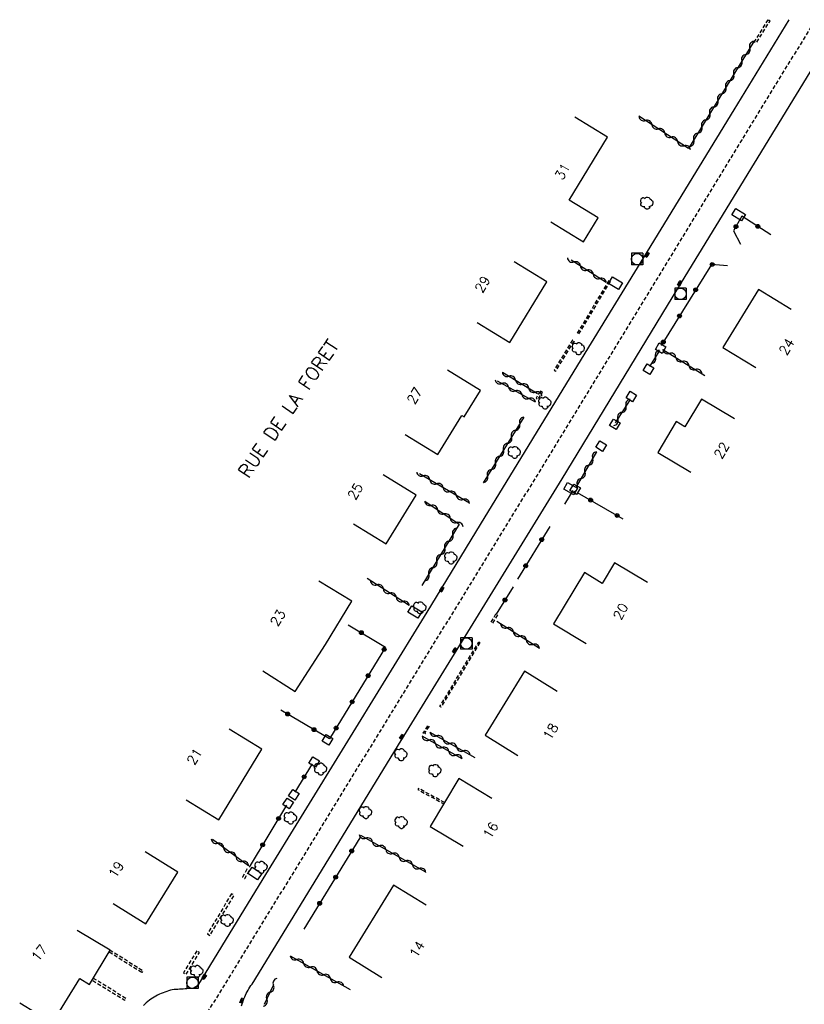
# Model space of a CAD drawing. Header units: millimetres. Extents: x 111999 to 113000, y 130000 to 131000.
# Drawn here: x 112311.8 to 112413.9, y 130871.8 to 131000 of the extents above; entities that cross this region are included whole.
import ezdxf
from ezdxf.enums import TextEntityAlignment as Align

# ---------------------------------------------------------------- set-up
doc = ezdxf.new("R2010")
doc.units = ezdxf.units.MM
doc.linetypes.add('DASHED', pattern=[0.75, 0.5, -0.25])
doc.layers.get('0').update_dxf_attribs({"linetype": 'CONTINUOUS'})
for name, color, linetype in [('W0001', 6, 'DASHED'), ('W0008', 7, 'CONTINUOUS'), ('W0100', 7, 'CONTINUOUS'), ('W0112', 1, 'DASHED'), ('W0300', 7, 'CONTINUOUS'), ('W0310', 3, 'CONTINUOUS'), ('W0322', 7, 'CONTINUOUS'), ('W0400', 7, 'CONTINUOUS'), ('W0420', 7, 'CONTINUOUS'), ('W0989', 7, 'CONTINUOUS'), ('W0991', 7, 'CONTINUOUS'), ('W1471', 7, 'CONTINUOUS')]:
    doc.layers.add(name, color=color, linetype=linetype)
doc.styles.get("Standard").update_dxf_attribs({"font": 'romans.shx', "width": 0.85})

# ---------------------------------------------------------------- blocks, each defined once
blk = doc.blocks.new('T420')
for p, q in [((0.75, 0.75), (-0.75, 0.75)), ((-0.75, 0.75), (-0.75, -0.75)), ((0.75, 0.75), (0.75, -0.75)), ((0.75, -0.75), (-0.75, -0.75))]:
    blk.add_line(p, q)
blk.add_ellipse((0, 0), major_axis=(-0.53, 0.53), ratio=1, start_param=3.926991, end_param=10.210176)
blk = doc.blocks.new('T400')
for p, q in [((-0.15, 0.3), (0.15, 0.3)), ((-0.15, -0.25), (-0.15, 0.3)), ((-0.15, 0.15), (0.15, 0.15)), ((-0.15, 0), (0.15, 0)), ((0.15, 0.3), (0.15, -0.25)), ((-0.15, -0.15), (0.15, -0.15)), ((-0.15, -0.25), (-0.15, -0.3)), ((-0.15, -0.3), (0.15, -0.3)), ((0.15, -0.3), (0.15, -0.25))]:
    blk.add_line(p, q)
blk = doc.blocks.new('t112o')
at = {"color": 0, "linetype": 'Continuous'}
for p, q in [((-0.5, 0.5), (0.5, 0.5)), ((-0.5, -0.5), (-0.5, 0.5)), ((0.5, 0.5), (0.5, -0.5)), ((0.5, -0.5), (-0.5, -0.5))]:
    blk.add_line(p, q, dxfattribs=at)
blk = doc.blocks.new('T300')
for p, q in [((-0.8, 0.51), (-0.86, 0.34)), ((-0.86, 0.34), (-0.86, 0.17)), ((-0.86, 0.17), (-0.74, 0.06)), ((-0.69, 0.63), (-0.8, 0.51)), ((-0.8, -0.06), (-0.74, 0.06)), ((-0.74, 0.06), (-0.69, 0.11)), ((-0.57, 0.69), (-0.69, 0.63)), ((-0.46, 0.69), (-0.57, 0.69)), ((-0.29, 0.63), (-0.46, 0.69)), ((-0.29, 0.63), (-0.17, 0.74)), ((-0.23, 0.57), (-0.29, 0.63)), ((-0.17, 0.74), (-0.06, 0.8)), ((-0.06, 0.8), (0.06, 0.8)), ((0.06, 0.8), (0.23, 0.74)), ((0.23, 0.74), (0.34, 0.63)), ((0.34, 0.63), (0.4, 0.51)), ((0.46, 0.46), (0.34, 0.46)), ((0.4, 0.51), (0.4, 0.46)), ((0.57, 0.4), (0.46, 0.46)), ((0.57, 0.4), (0.69, 0.29)), ((0.69, 0.29), (0.74, 0.17)), ((0.74, 0.06), (0.69, -0.17)), ((0.74, 0.17), (0.74, 0.06)), ((-0.8, -0.17), (-0.8, -0.06)), ((-0.8, -0.23), (-0.8, -0.17)), ((-0.74, -0.34), (-0.8, -0.23)), ((-0.69, -0.4), (-0.74, -0.34)), ((-0.51, -0.46), (-0.69, -0.4)), ((-0.4, -0.46), (-0.51, -0.46)), ((-0.4, -0.46), (-0.34, -0.46)), ((-0.34, -0.46), (-0.34, -0.4)), ((-0.34, -0.51), (-0.34, -0.46)), ((-0.29, -0.63), (-0.34, -0.51)), ((-0.17, -0.74), (-0.29, -0.63)), ((-0.06, -0.8), (-0.17, -0.74)), ((0.06, -0.8), (-0.06, -0.8)), ((0.17, -0.74), (0.06, -0.8)), ((0.23, -0.69), (0.17, -0.74)), ((0.29, -0.46), (0.23, -0.46)), ((0.29, -0.63), (0.23, -0.69)), ((0.46, -0.4), (0.29, -0.46)), ((0.34, -0.51), (0.29, -0.63)), ((0.34, -0.51), (0.34, -0.46)), ((0.57, -0.34), (0.46, -0.4)), ((0.63, -0.29), (0.57, -0.34)), ((0.69, -0.17), (0.63, -0.29))]:
    blk.add_line(p, q)
blk = doc.blocks.new('t322o')
at = {"color": 0, "linetype": 'Continuous'}
for radius in [0.25, 0.15]:
    blk.add_circle((0, 0), radius, dxfattribs=at)
blk = doc.blocks.new('t310o')
at = {"color": 0, "linetype": 'Continuous'}
for centre, start, end in [((-0.5, 0.38), 216.8699, 323.1304), ((0.5, -0.37), 36.8699, 143.1303)]:
    blk.add_arc(centre, 0.625, start, end, dxfattribs=at)
blk = doc.blocks.new('T1471')
at = {"color": 0, "linetype": 'Continuous', "flags": 128}
blk.add_lwpolyline([(-0.75, -0.5), (-0.75, 0.5), (0.75, 0.5), (0.75, -0.5), (-0.75, -0.5)], dxfattribs=at)

msp = doc.modelspace()

# ---------------------------------------------------------------- linework, layer by layer
at = {"layer": 'W0001', "flags": 128}
msp.add_lwpolyline([(112411.98, 130802.9), (112403.74, 130807.94), (112368.61, 130829.43), (112346.7, 130842.84), (112340.26, 130846.77), (112335.82, 130851.07), (112332.56, 130856.54), (112332.43, 130862.93), (112335.04, 130868.79), (112339.44, 130875.94), (112378.76, 130940.05), (112405.82, 130984.39), (112415.39, 131000)], dxfattribs=at)
at = {"layer": 'W0008', "flags": 128}
for points in [[(112411.92, 131000), (112404.73, 130988.28), (112393.01, 130969.05), (112385.37, 130956.6), (112371.74, 130934.3), (112364.77, 130922.88), (112343.44, 130888.17), (112338.05, 130879.36), (112334.92, 130874.25), (112334.73, 130874.09), (112334.52, 130873.98), (112334.28, 130873.91), (112334.04, 130873.88), (112333.8, 130873.87), (112333.56, 130873.86), (112333.32, 130873.84), (112333.08, 130873.82), (112332.84, 130873.8), (112332.6, 130873.79), (112332.36, 130873.78), (112332.12, 130873.76), (112331.88, 130873.74), (112331.64, 130873.71), (112331.41, 130873.66), (112331.17, 130873.59), (112330.93, 130873.51), (112330.68, 130873.42), (112330.45, 130873.33), (112330.21, 130873.23), (112329.98, 130873.13), (112329.75, 130873.02), (112329.52, 130872.9), (112329.3, 130872.78), (112329.09, 130872.65), (112328.87, 130872.51), (112328.67, 130872.36), (112328.46, 130872.2), (112328.27, 130872.04), (112328.07, 130871.86), (112327.89, 130871.69)], [(112340.66, 130871.65), (112340.74, 130871.88), (112340.82, 130872.11), (112340.9, 130872.34), (112340.99, 130872.56), (112341.08, 130872.79), (112341.18, 130873.01), (112341.29, 130873.22), (112341.4, 130873.44), (112341.52, 130873.65), (112341.64, 130873.86), (112341.77, 130874.07), (112341.9, 130874.27), (112342.04, 130874.47), (112354.75, 130895.23), (112361.1, 130905.62), (112382.39, 130940.24), (112397.46, 130965.05), (112410.18, 130985.83), (112418.86, 131000)]]:
    msp.add_lwpolyline(points, dxfattribs=at)
at = {"layer": 'W0100', "flags": 128}
for points in [[(112380.91, 130973.71), (112385.18, 130971.1), (112387.09, 130974.24), (112383.32, 130976.53), (112388.32, 130984.72), (112384.05, 130987.32)], [(112371.33, 130960.59), (112375.6, 130957.99), (112380.42, 130965.92), (112376.15, 130968.52)], [(112412.22, 130962.29), (112407.95, 130964.9), (112403.34, 130957.34), (112407.61, 130954.74)], [(112361.96, 130946.03), (112366.23, 130943.41), (112369.35, 130948.5), (112369.64, 130948.32), (112371.76, 130951.77), (112367.5, 130954.39)], [(112404.85, 130948.06), (112400.56, 130950.63), (112398.39, 130947.01), (112397.24, 130947.7), (112394.85, 130943.69), (112399.14, 130941.13)], [(112355.24, 130934.41), (112359.51, 130931.8), (112363.38, 130938.14), (112359.11, 130940.75)], [(112393.52, 130926.77), (112389.23, 130929.33), (112387.62, 130926.63), (112385.32, 130928.06), (112381.28, 130921.39), (112385.55, 130918.8)], [(112343.45, 130915.25), (112347.66, 130912.55), (112351.59, 130918.69), (112355.02, 130924.33), (112350.74, 130926.93)], [(112381.76, 130912.57), (112377.5, 130915.19), (112372.38, 130906.86), (112376.64, 130904.24)], [(112333.45, 130898.46), (112337.72, 130895.86), (112343.32, 130905.06), (112339.05, 130907.66)], [(112373.24, 130898.64), (112368.95, 130901.21), (112365.22, 130894.98), (112369.51, 130892.41)], [(112323.95, 130884.95), (112328.2, 130882.31), (112332.39, 130889.05), (112328.14, 130891.69)], [(112364.69, 130884.73), (112360.43, 130887.35), (112354.67, 130877.96), (112358.94, 130875.34)], [(112311.79, 130872.03), (112316.05, 130869.42), (112319.61, 130875.21), (112320.9, 130874.39), (112323.58, 130878.89), (112319.28, 130881.45)]]:
    msp.add_lwpolyline(points, dxfattribs=at)
at = {"layer": 'W0112', "flags": 128}
for points in [[(112409.19, 131000.03), (112407.41, 130997.19), (112407.68, 130997.03), (112409.46, 130999.86)], [(112388.47, 130966.07), (112384.37, 130959.21), (112384.57, 130959.09), (112388.68, 130965.95)], [(112383.77, 130958.32), (112381.35, 130954.39), (112381.57, 130954.25), (112383.99, 130958.19)], [(112379.57, 130951.65), (112379, 130950.75), (112379.26, 130950.59), (112379.83, 130951.48)], [(112373.98, 130922.55), (112373.35, 130921.47), (112373.16, 130921.58), (112373.79, 130922.67)], [(112371.7, 130918.92), (112366.61, 130910.51), (112366.47, 130910.59), (112371.56, 130919.01)], [(112365.08, 130908.03), (112364.5, 130907.17), (112364.62, 130907.1), (112364.54, 130906.98), (112364.3, 130907.12), (112364.96, 130908.11)], [(112367.08, 130898.09), (112363.7, 130899.95), (112363.61, 130899.8), (112367, 130897.93)], [(112341.37, 130889.42), (112340.78, 130888.38), (112341.08, 130888.21), (112341.67, 130889.25)], [(112339.38, 130886.23), (112336.22, 130881.01), (112336.56, 130880.81), (112339.72, 130886.03)], [(112327.68, 130875.96), (112323.42, 130878.63), (112323.58, 130878.89), (112327.84, 130876.21)], [(112334.83, 130878.8), (112333.1, 130875.94), (112333.44, 130875.73), (112335.18, 130878.59)], [(112325.6, 130872.6), (112321.4, 130875.2), (112321.26, 130874.97), (112325.46, 130872.37)]]:
    msp.add_lwpolyline(points, close=True, dxfattribs=at)
at = {"layer": 'W0310', "flags": 128}
for points in [[(112407.34, 130997.21), (112398.84, 130983.27), (112392.38, 130987.48)], [(112388.15, 130965.81), (112383.57, 130968.72)], [(112395.09, 130956.97), (112393.78, 130954.89)], [(112395.5, 130957.1), (112400.98, 130953.71)], [(112378.93, 130950.23), (112374, 130952.97)], [(112374.63, 130954.12), (112379.21, 130951.36)], [(112391.24, 130950.6), (112389.32, 130947.54)], [(112377.4, 130948.28), (112372.12, 130939.73)], [(112386.87, 130943.76), (112384.23, 130939.21)], [(112370.35, 130937.06), (112363.84, 130940.92)], [(112364.52, 130937.34), (112368.99, 130934.33), (112364.15, 130926.35)], [(112362.5, 130923.75), (112357.02, 130927.26)], [(112379.45, 130918.16), (112373.92, 130921.67)], [(112365.19, 130907.26), (112371.05, 130903.97)], [(112369.41, 130903.79), (112364.17, 130906.73)], [(112341.57, 130889.85), (112336.89, 130893.29)], [(112364.67, 130889.02), (112356.22, 130893.81)], [(112347.01, 130878.14), (112354.8, 130873.74)], [(112343.65, 130871.83), (112344.85, 130874.34)]]:
    msp.add_lwpolyline(points, dxfattribs=at)
at = {"layer": 'W0322', "flags": 128}
for points in [[(112409.55, 130972.04), (112405.81, 130974.44), (112404.7, 130972.54), (112405.63, 130970.8)], [(112403.93, 130967.99), (112401.84, 130968.17), (112395.29, 130957.61)], [(112382.77, 130936.97), (112383.84, 130938.75)], [(112384.38, 130938.48), (112390.3, 130935.05)], [(112380.8, 130934.04), (112376.6, 130927.2)], [(112376.01, 130926.17), (112373.83, 130922.62)], [(112354.56, 130921.26), (112359.41, 130918.31), (112352.13, 130906.39), (112345.79, 130910.15)], [(112349.86, 130903.16), (112347.59, 130899.44)], [(112346.52, 130897.74), (112341.67, 130889.7)], [(112356.05, 130893.51), (112348.77, 130881.61)]]:
    msp.add_lwpolyline(points, dxfattribs=at)

# ---------------------------------------------------------------- block references
at = {"layer": 'W0112'}
for p, rotation in [((112395.22, 130957.26), 240.1348033857587), ((112393.65, 130954.53), 60.13480338611943), ((112391.41, 130950.96), 239.078845200861), ((112389.25, 130947.35), 59.07884520113323), ((112387.48, 130944.51), 58.04246652308362), ((112384.11, 130938.89), 59.05294705716509), ((112351.87, 130906.26), 238.9248120015685), ((112350.13, 130903.38), 58.92481200114424), ((112347.48, 130899.12), 236.8970412760382), ((112346.74, 130897.99), 56.89704127570141)]:
    msp.add_blockref('t112o', p, dxfattribs=dict(at, rotation=rotation))
at = {"layer": 'W0300'}
for p in [(112393.46, 130976.14), (112384.55, 130957.19), (112380.2, 130950.12), (112376.22, 130943.68), (112367.96, 130929.94), (112363.93, 130923.45), (112361.46, 130904.33), (112351, 130902.45), (112365.89, 130902.25), (112347.07, 130896.07), (112356.86, 130896.8), (112361.49, 130895.49), (112343.25, 130889.66), (112338.84, 130882.74), (112334.89, 130876.11)]:
    msp.add_blockref('T300', p, dxfattribs=at)
at = {"layer": 'W0310'}
for p, rotation in [((112406.82, 130996.36), 238.6311773484294), ((112405.78, 130994.65), 238.6311773484294), ((112404.73, 130992.94), 238.6311773484294), ((112403.69, 130991.23), 238.6311773484294), ((112402.65, 130989.53), 238.6311773484294), ((112393.25, 130986.91), 146.891798011936), ((112401.61, 130987.82), 238.6311773484294), ((112394.92, 130985.82), 146.891798011936), ((112400.57, 130986.11), 238.6311773484294), ((112396.6, 130984.73), 146.891798011936), ((112399.53, 130984.4), 238.6311773484294), ((112398.28, 130983.63), 146.891798011936), ((112383.93, 130968.49), 147.5626003142178), ((112385.62, 130967.42), 147.5626003142178), ((112387.3, 130966.35), 147.5626003142178), ((112394.56, 130956.13), 237.8878645131692), ((112396.35, 130956.58), 328.2531910039377), ((112398.05, 130955.53), 328.2531910039377), ((112375.48, 130953.6), 328.9288211095148), ((112399.75, 130954.47), 328.2531910039377), ((112374.56, 130952.66), 150.910374810922), ((112377.2, 130952.57), 328.9288211095148), ((112376.31, 130951.69), 150.910374810922), ((112378.91, 130951.54), 328.9288211095148), ((112378.06, 130950.72), 150.910374810922), ((112390.71, 130949.75), 237.9525190753025), ((112376.87, 130947.43), 238.3334613253703), ((112389.65, 130948.06), 237.9525190753025), ((112375.82, 130945.73), 238.3334613253703), ((112374.77, 130944.02), 238.3334613253703), ((112373.72, 130942.32), 238.3334613253703), ((112386.37, 130942.9), 239.9166971574018), ((112372.67, 130940.62), 238.3334613253703), ((112385.37, 130941.17), 239.9166971574018), ((112364.33, 130940.63), 149.3692868324568), ((112366.05, 130939.61), 149.3692868324568), ((112384.37, 130939.44), 239.9166971574018), ((112367.77, 130938.59), 149.3692868324568), ((112369.49, 130937.57), 149.3692868324568), ((112365.35, 130936.79), 326.0544203818242), ((112367.01, 130935.67), 326.0544203818242), ((112368.67, 130934.55), 326.0544203818242), ((112368.16, 130932.96), 238.7900339829039), ((112367.12, 130931.25), 238.7900339829039), ((112366.08, 130929.54), 238.7900339829039), ((112365.05, 130927.82), 238.7900339829039), ((112358.29, 130926.45), 147.2882564606783), ((112359.97, 130925.37), 147.2882564606783), ((112361.66, 130924.29), 147.2882564606783), ((112375.23, 130920.84), 147.612709793121), ((112376.91, 130919.77), 147.612709793121), ((112378.6, 130918.7), 147.612709793121), ((112365.05, 130906.24), 150.6880624608408), ((112366.06, 130906.77), 330.6884990848928), ((112366.79, 130905.26), 150.6880624608408), ((112367.81, 130905.79), 330.6884990848928), ((112369.55, 130904.81), 330.6884990848928), ((112368.53, 130904.28), 150.6880624608408), ((112356.85, 130893.46), 150.4483216262137), ((112337.54, 130892.81), 143.7602305844459), ((112358.58, 130892.47), 150.4483216262137), ((112339.15, 130891.63), 143.7602305844459), ((112360.32, 130891.48), 150.4483216262137), ((112340.77, 130890.44), 143.7602305844459), ((112362.06, 130890.5), 150.4483216262137), ((112363.8, 130889.51), 150.4483216262137), ((112347.88, 130877.65), 330.5480558411172), ((112349.62, 130876.67), 330.5480558411172), ((112351.36, 130875.68), 330.5480558411172), ((112344.84, 130874.3), 64.36214907671986), ((112353.1, 130874.7), 330.5480558411172), ((112343.97, 130872.5), 64.36214907671986)]:
    msp.add_blockref('t310o', p, dxfattribs=dict(at, rotation=rotation))
at = {"layer": 'W0322'}
for p, rotation in [((112407.87, 130973.12), 147.3513301434702), ((112405.03, 130973.09), 239.852445861024), ((112401.94, 130968.16), 175.1382143674259), ((112399.78, 130964.86), 238.2079886887442), ((112397.68, 130961.46), 238.2079886887442), ((112395.57, 130958.06), 238.2079886887442), ((112386.11, 130937.48), 329.8845364295527), ((112389.57, 130935.47), 329.8845364295527), ((112379.75, 130932.34), 238.4209102034848), ((112377.66, 130928.93), 238.4209102034848), ((112374.96, 130924.47), 238.4740458454992), ((112356.27, 130920.22), 328.6696402378939), ((112359.24, 130918.04), 238.5901759767954), ((112357.16, 130914.62), 238.5901759767954), ((112355.07, 130911.21), 238.5901759767954), ((112346.67, 130909.63), 149.3061075581215), ((112352.99, 130907.8), 238.5901759767954), ((112350.11, 130907.59), 149.3061075581215), ((112348.82, 130901.45), 238.5750749803696), ((112345.49, 130896.03), 238.8775905034576), ((112343.42, 130892.6), 238.8775905034576), ((112355.01, 130891.8), 238.540798404075), ((112352.92, 130888.39), 238.540798404075), ((112350.83, 130884.98), 238.540798404075)]:
    msp.add_blockref('t322o', p, dxfattribs=dict(at, rotation=rotation))
at = {"layer": 'W0400'}
for p, rotation in [((112393.45, 130969.44), 328.6388837389906), ((112397.69, 130965.68), 148.5323536954646), ((112366.74, 130925.86), 328.622444370433), ((112368.41, 130917.9), 148.4066921518711), ((112361.52, 130906.64), 148.406692153242), ((112335.81, 130875.42), 328.5313011731313), ((112340.71, 130872.3), 159.7322374696425)]:
    msp.add_blockref('T400', p, dxfattribs=dict(at, rotation=rotation))
at = {"layer": 'W0420'}
for p in [(112392.17, 130968.86), (112397.81, 130964.33), (112369.93, 130918.8), (112334.28, 130874.63)]:
    msp.add_blockref('T420', p, dxfattribs=at)
at = {"layer": 'W1471'}
for p, rotation in [((112405.38, 130974.65), 148.5323536959669), ((112389.35, 130965.72), 328.4794917661335), ((112383.5, 130938.96), 331.2492361345549), ((112363.22, 130922.91), 328.4186756539493), ((112342.39, 130888.86), 326.8872280361902)]:
    msp.add_blockref('T1471', p, dxfattribs=dict(at, rotation=rotation))

# ---------------------------------------------------------------- texts
at = {"layer": 'W0989'}
msp.add_text('RUE DE LA FORET', height=1.75, rotation=55.689, dxfattribs=at).set_placement((112346.78, 130949.4), align=Align.MIDDLE)
at = {"layer": 'W0991'}
for s, rotation, p in [('31', 59.6472, (112382.44, 130980.28)), ('29', 58.7073, (112372.03, 130965.59)), ('24', 58.6103, (112411.62, 130957.47)), ('27', 59.1944, (112363.19, 130951.07)), ('22', 59.2973, (112403.15, 130943.95)), ('25', 58.5813, (112355.47, 130938.62)), ('20', 62.3882, (112390.01, 130922.98)), ('23', 58.0096, (112345.4, 130922.15)), ('18', 58.4123, (112380.9, 130907.36)), ('21', 58.6434, (112334.54, 130904.1)), ('16', 59.0899, (112373.09, 130894.5)), ('19', 58.1256, (112324.35, 130889.37)), ('14', 58.4907, (112363.52, 130878.99)), ('17', 51.5364, (112314.34, 130878.51))]:
    msp.add_text(s, height=1.25, rotation=rotation, dxfattribs=at).set_placement(p, align=Align.MIDDLE)

doc.saveas('drawing.dxf')
